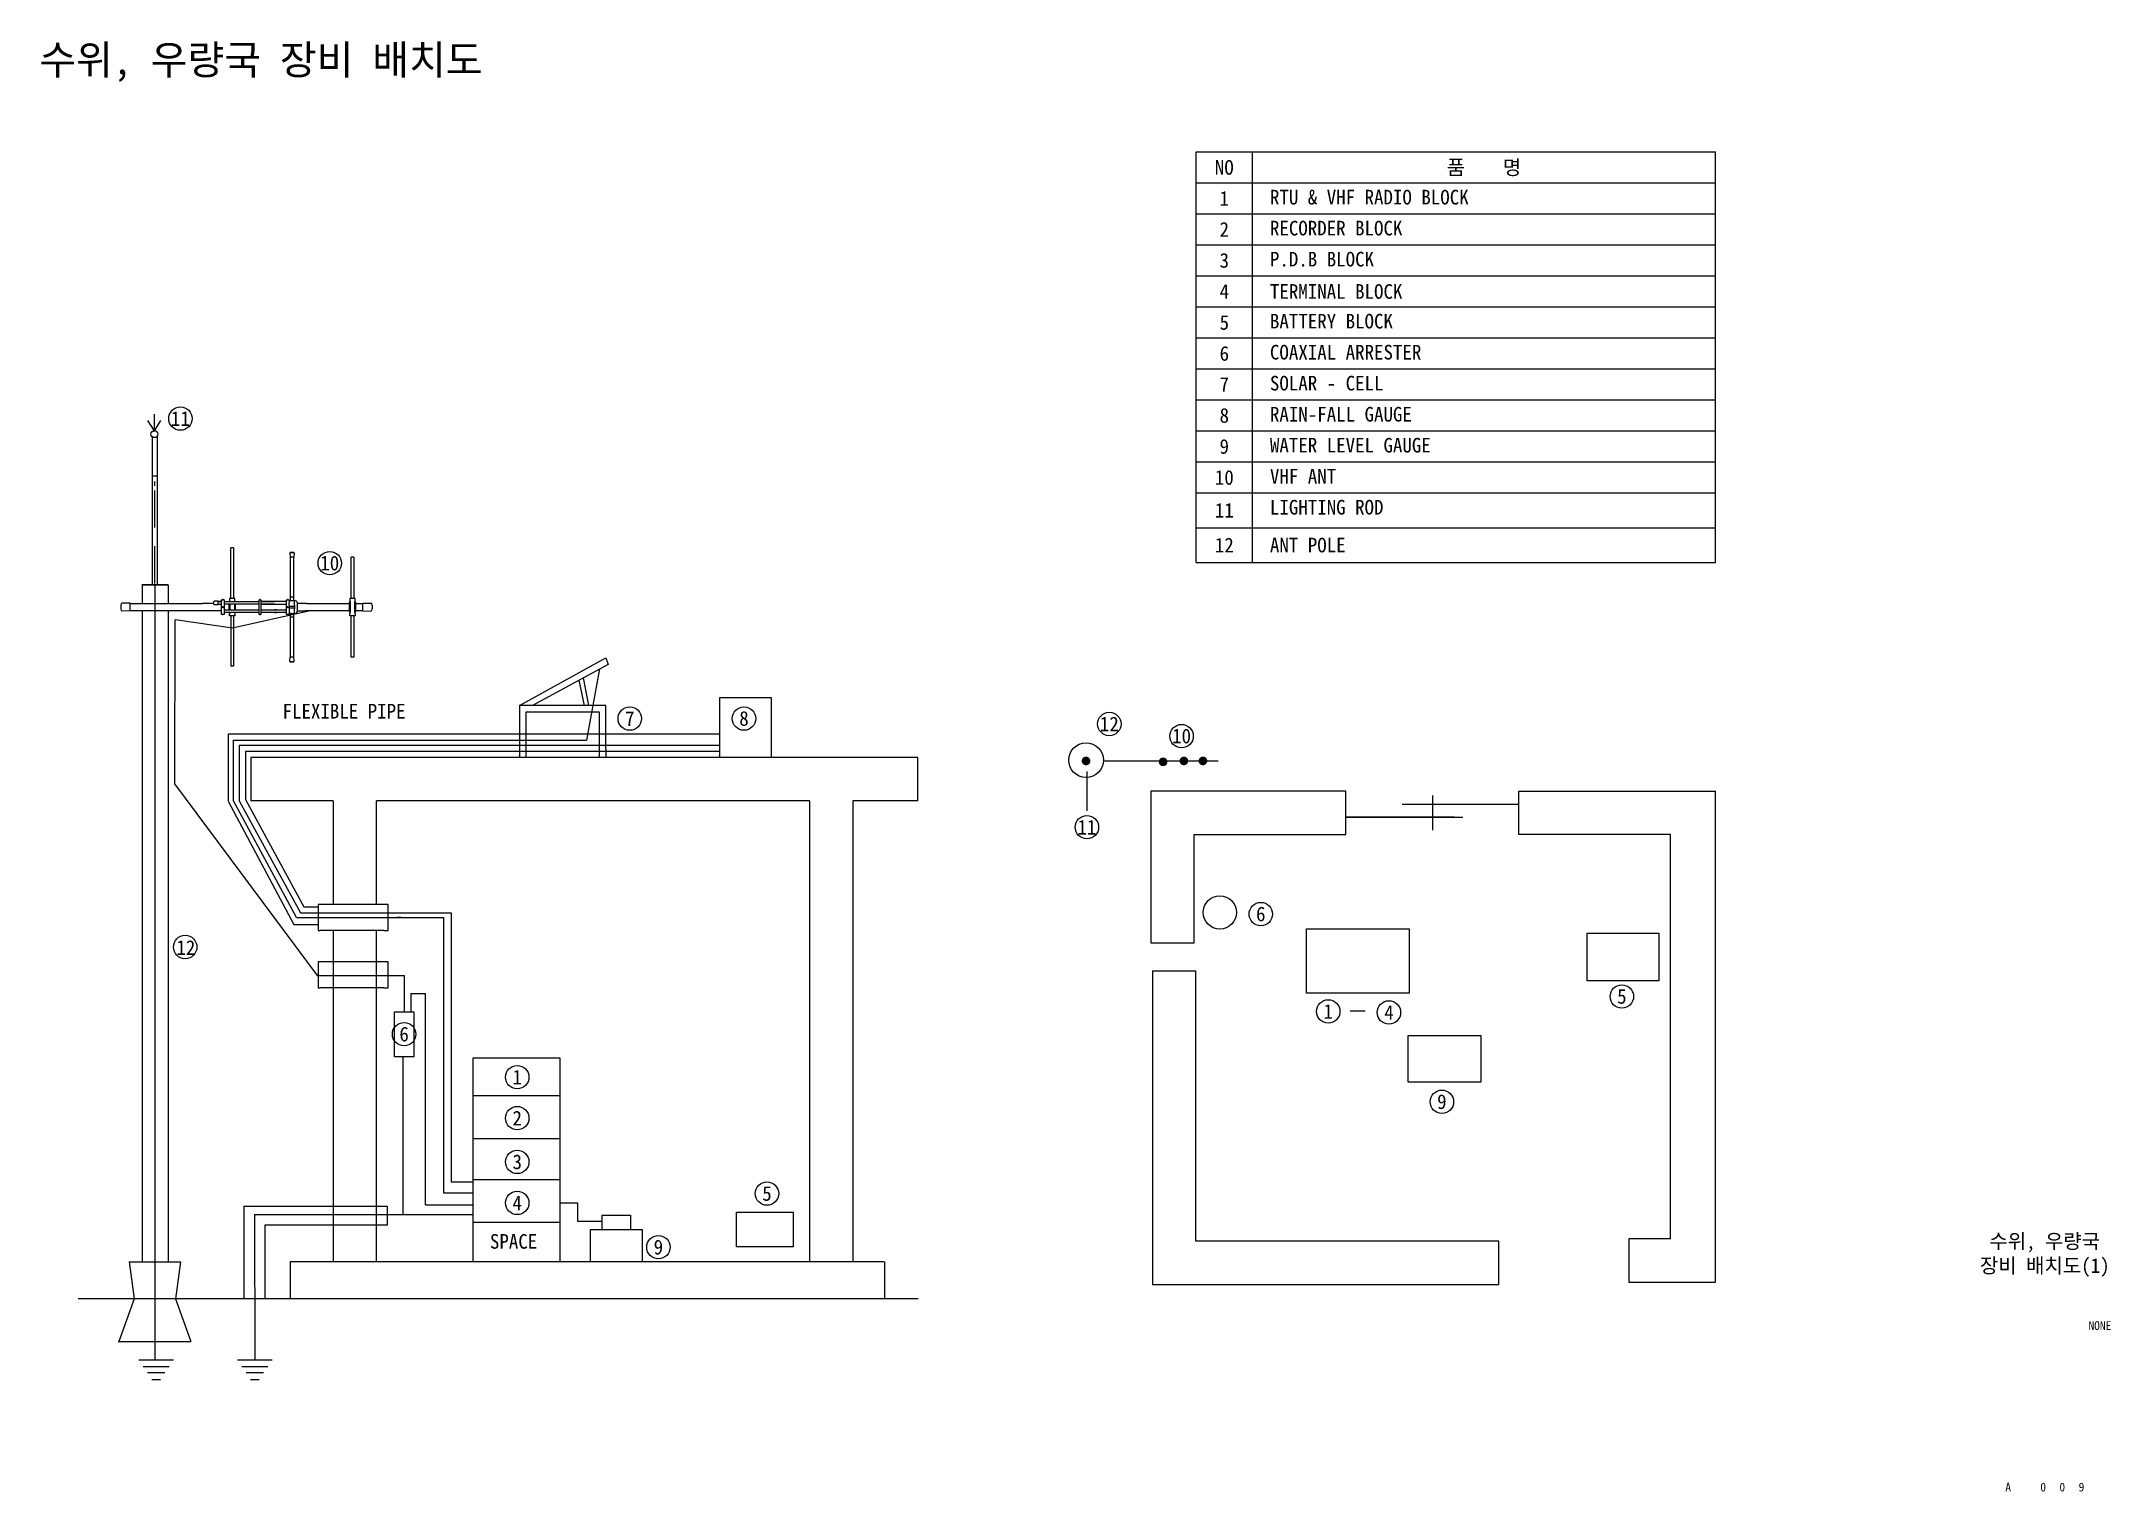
# Model space of a CAD drawing. Header units: millimetres. Extents: x 48 to 401, y 14 to 261.
import ezdxf
from ezdxf.enums import TextEntityAlignment as Align

# ---------------------------------------------------------------- set-up
doc = ezdxf.new("R2010")
doc.units = ezdxf.units.MM
doc.linetypes.add('HIDDEN', pattern=[9.525, 6.35, -3.175])
doc.layers.get('0').update_dxf_attribs({"linetype": 'CONTINUOUS'})
for name, color, linetype in [('cable', 1, 'CONTINUOUS'), ('LINE', 7, 'CONTINUOUS'), ('txt', 7, 'CONTINUOUS')]:
    doc.layers.add(name, color=color, linetype=linetype)
doc.styles.add('style', font='')
doc.styles.add('style1', font='')
doc.styles.get('style').set_extended_font_data('GulimChe')
doc.styles.get('style1').set_extended_font_data('GulimChe')

msp = doc.modelspace()

# ---------------------------------------------------------------- linework, layer by layer
at = {"layer": 'cable'}
for p, q in [((67.14, 168.37), (67.14, 36.01)), ((93.68, 163.94), (80.37, 160.98)), ((70.54, 162.39), (70.51, 134.38)), ((80.37, 160.98), (70.61, 162.39)), ((143.06, 154.03), (140.84, 141.84)), ((80.59, 141.84), (140.84, 141.84)), ((80.59, 131.49), (80.59, 141.84)), ((163.62, 140.95), (81.55, 140.95)), ((81.55, 140.95), (81.55, 131.49)), ((70.51, 134.38), (94.86, 101.67)), ((91.31, 111.53), (80.59, 131.49)), ((81.55, 131.49), (91.98, 112.34)), ((91.31, 111.53), (91.68, 111.53)), ((91.68, 111.53), (108.46, 111.53)), ((91.98, 112.34), (117.75, 112.34)), ((106.98, 111.53), (116.43, 111.53)), ((109.2, 111.53), (108.46, 111.53)), ((116.43, 111.53), (116.43, 64.53)), ((117.75, 112.34), (117.75, 66.43)), ((94.86, 101.67), (106.98, 101.67)), ((106.98, 101.67), (109.72, 101.67)), ((109.72, 101.67), (109.72, 95.46)), ((110.87, 98.57), (113.36, 98.57)), ((110.87, 98.57), (110.87, 95.46)), ((113.36, 62.49), (113.36, 98.57)), ((109.53, 60.82), (109.53, 87.77)), ((116.43, 64.53), (121.48, 64.53)), ((117.75, 66.43), (121.48, 66.43)), ((84.17, 60.82), (121.48, 60.82)), ((84.17, 60.82), (84.19, 36.01)), ((113.36, 62.49), (121.48, 62.49)), ((136.29, 62.81), (139.28, 62.81)), ((139.28, 62.81), (139.28, 59.7)), ((139.28, 59.7), (143.5, 59.7)), ((139.28, 59.7), (139.28, 59.7))]:
    msp.add_line(p, q, dxfattribs=at)
at = {"layer": 'LINE'}
for p, q in [((244.91, 172.19), (244.91, 242.31)), ((244.91, 242.31), (333.59, 242.31)), ((254.56, 172.19), (254.56, 242.31)), ((333.59, 172.19), (333.59, 242.31)), ((244.91, 237.01), (333.59, 237.01)), ((244.91, 231.72), (333.59, 231.72)), ((244.91, 226.42), (333.59, 226.42)), ((244.91, 221.13), (333.59, 221.13)), ((244.91, 215.83), (333.59, 215.83)), ((244.91, 210.54), (333.59, 210.54)), ((244.91, 205.24), (333.59, 205.24)), ((244.91, 199.95), (333.59, 199.95)), ((244.91, 194.65), (333.59, 194.65)), ((244.91, 189.36), (333.59, 189.36)), ((244.91, 184.06), (333.59, 184.06)), ((244.91, 178.13), (333.59, 178.13)), ((244.91, 172.19), (333.59, 172.19)), ((163.62, 149.13), (172.38, 149.13)), ((163.62, 138.88), (163.62, 149.13)), ((172.38, 149.13), (172.38, 138.88)), ((121.48, 52.75), (121.48, 87.61)), ((121.48, 87.61), (136.29, 87.61)), ((136.29, 87.61), (136.29, 52.75)), ((121.54, 81.14), (136.29, 81.14)), ((121.54, 73.82), (136.29, 73.82)), ((121.54, 66.82), (136.29, 66.82)), ((82.31, 62.27), (106.83, 62.27)), ((82.31, 62.27), (82.31, 46.41)), ((106.83, 62.27), (106.83, 59.01)), ((166.46, 61.25), (176.14, 61.25)), ((166.46, 55.31), (166.46, 61.25)), ((176.14, 61.25), (176.14, 55.31)), ((85.94, 59.01), (85.92, 46.41)), ((106.83, 59.01), (85.94, 59.01)), ((121.54, 59.5), (136.29, 59.5)), ((143.5, 59.51), (143.5, 59.51)), ((143.5, 59.51), (143.5, 59.51)), ((143.5, 59.51), (143.5, 59.51)), ((143.5, 59.51), (143.5, 59.51)), ((143.5, 59.51), (143.5, 59.51)), ((176.14, 55.31), (166.46, 55.31)), ((62.76, 52.74), (63.63, 46.41)), ((62.78, 52.75), (71.52, 52.75)), ((71.52, 52.74), (70.65, 46.41)), ((63.63, 46.41), (61.01, 39.16)), ((70.65, 46.41), (73.27, 39.16)), ((60.88, 39.15), (73.27, 39.16))]:
    msp.add_line(p, q, dxfattribs=at)
at = {"layer": 'LINE', "linetype": 'Continuous'}
for p, q in [((67.07, 194.69), (65.96, 196.46)), ((67.07, 194.69), (67.07, 197.5)), ((67.07, 194.69), (68.17, 196.46)), ((66.7, 193.65), (66.7, 168.45)), ((67.51, 193.65), (67.51, 168.45)), ((66.7, 187), (67.51, 187)), ((67.07, 186.04), (67.07, 185.3)), ((80.59, 174.68), (80.12, 174.68)), ((80.12, 166.05), (80.12, 174.68)), ((80.59, 174.68), (80.59, 166.05)), ((90.16, 173.8), (90.22, 173.12)), ((90.87, 173.12), (90.22, 173.12)), ((90.23, 173.9), (90.85, 173.9)), ((90.85, 173.9), (90.23, 173.9)), ((90.23, 173.12), (90.23, 166.05)), ((90.85, 166.05), (90.85, 173.12)), ((90.92, 173.8), (90.87, 173.12)), ((101.12, 173.12), (100.65, 173.12)), ((100.65, 166.05), (100.65, 173.12)), ((101.12, 173.12), (101.12, 166.05)), ((64.92, 168.45), (69.36, 168.45)), ((65, 168.37), (69.43, 168.37)), ((65, 168.37), (65, 165.19)), ((69.43, 168.37), (69.43, 165.19)), ((90.85, 166.28), (90.23, 166.28)), ((90.23, 166.13), (90.23, 165.66)), ((90.85, 165.66), (90.85, 166.13)), ((61.35, 164.88), (61.35, 164.26)), ((62.9, 165.21), (61.54, 165.26)), ((62.9, 163.93), (61.54, 163.88)), ((62.9, 165.19), (62.9, 165.21)), ((62.9, 165.19), (62.9, 165.21)), ((62.9, 165.19), (75.3, 165.19)), ((62.9, 163.95), (62.9, 165.19)), ((63.99, 163.95), (62.9, 163.95)), ((62.9, 163.95), (62.9, 163.93)), ((77.32, 163.95), (63.99, 163.95)), ((65, 163.95), (65, 163.94)), ((65, 163.95), (65, 52.75)), ((69.43, 163.95), (69.43, 163.94)), ((69.43, 163.95), (69.43, 52.75)), ((77.17, 165.19), (75.3, 165.19)), ((77.17, 165.43), (77.17, 165.18)), ((77.17, 165.11), (77.17, 165.19)), ((77.71, 163.95), (77.25, 163.95)), ((77.87, 165.56), (77.27, 165.58)), ((77.87, 164.98), (77.27, 164.96)), ((78.49, 163.95), (77.71, 163.95)), ((77.87, 165.54), (77.87, 165.56)), ((77.87, 165.54), (77.87, 165.08)), ((77.87, 165.54), (78.49, 165.54)), ((78.49, 165.54), (77.87, 165.54)), ((77.87, 165.08), (77.87, 165)), ((78.49, 165), (77.87, 165)), ((77.87, 165), (77.87, 164.98)), ((78.49, 165.04), (78.49, 165.81)), ((78.49, 165.81), (78.8, 165.81)), ((78.49, 164.1), (78.49, 165.04)), ((78.49, 163.33), (78.49, 164.1)), ((78.8, 163.33), (78.49, 163.33)), ((78.96, 165.81), (78.8, 165.81)), ((78.96, 163.33), (78.8, 163.33)), ((78.96, 165.81), (78.96, 163.33)), ((78.96, 165.5), (84.94, 165.5)), ((84.94, 165.04), (78.96, 165.04)), ((78.96, 164.1), (84.94, 164.1)), ((84.94, 163.64), (78.96, 163.64)), ((79.81, 164.1), (79.81, 165.04)), ((80.82, 166.05), (79.89, 166.05)), ((79.89, 166.05), (79.89, 165.66)), ((79.89, 165.66), (79.97, 165.66)), ((79.89, 163.48), (79.97, 163.48)), ((79.89, 163.09), (79.89, 163.48)), ((80.82, 163.09), (79.89, 163.09)), ((79.97, 165.5), (79.97, 165.66)), ((79.97, 164.1), (79.97, 165.04)), ((79.97, 163.48), (79.97, 163.64)), ((80.12, 163.09), (80.12, 154.46)), ((80.59, 163.09), (80.59, 154.46)), ((80.75, 165.66), (80.82, 165.66)), ((80.75, 165.66), (80.75, 165.5)), ((80.75, 165.04), (80.75, 164.1)), ((80.75, 163.64), (80.75, 163.48)), ((80.75, 163.48), (80.82, 163.48)), ((80.82, 165.66), (80.82, 166.05)), ((80.82, 163.48), (80.82, 163.09)), ((80.9, 164.1), (80.9, 165.04)), ((84.94, 165.81), (85.26, 165.81)), ((84.94, 163.33), (84.94, 165.81)), ((85.26, 163.33), (84.94, 163.33)), ((85.26, 165.81), (85.26, 163.64)), ((89.61, 165.5), (85.26, 165.5)), ((85.26, 165.5), (87.59, 165.5)), ((85.26, 165.04), (89.61, 165.04)), ((87.59, 165.04), (85.26, 165.04)), ((85.26, 164.1), (89.45, 164.1)), ((85.26, 164.1), (87.59, 164.1)), ((85.26, 163.64), (85.26, 163.33)), ((89.61, 163.64), (85.26, 163.64)), ((87.59, 163.64), (85.26, 163.64)), ((87.9, 165.5), (87.59, 165.5)), ((87.59, 165.04), (87.9, 165.04)), ((87.9, 164.1), (87.59, 164.1)), ((87.59, 163.64), (87.9, 163.64)), ((89.61, 164.1), (89.45, 164.1)), ((89.61, 165.81), (90.08, 165.81)), ((89.61, 163.33), (89.61, 165.81)), ((90.08, 163.33), (89.61, 163.33)), ((90.08, 165.81), (90.08, 165.66)), ((90.08, 165.66), (90.08, 165.35)), ((90.39, 165.66), (90.08, 165.66)), ((90.08, 164.88), (90.08, 165.35)), ((90.08, 164.88), (90.08, 164.26)), ((90.08, 164.73), (91.01, 164.73)), ((91.01, 164.41), (90.08, 164.41)), ((90.08, 164.26), (90.08, 163.64)), ((90.08, 163.95), (90.08, 163.79)), ((90.08, 163.64), (90.08, 163.48)), ((90.08, 163.48), (90.08, 163.33)), ((90.39, 163.48), (90.08, 163.48)), ((90.23, 163.48), (90.39, 163.48)), ((90.23, 163.02), (90.23, 163.48)), ((90.23, 163.09), (90.23, 156.02)), ((90.85, 162.86), (90.23, 162.86)), ((91.01, 165.66), (90.39, 165.66)), ((90.39, 163.48), (90.85, 163.48)), ((90.85, 163.48), (91.01, 163.48)), ((90.85, 163.02), (90.85, 163.48)), ((90.85, 156.02), (90.85, 163.09)), ((91.01, 164.88), (91.01, 165.66)), ((91.01, 164.88), (91.01, 164.26)), ((91.01, 163.48), (91.01, 164.26)), ((91.48, 163.79), (91.48, 165.35)), ((92.88, 165.19), (91.48, 165.19)), ((91.48, 163.95), (92.88, 163.95)), ((93.03, 165.19), (92.88, 165.19)), ((93.03, 163.95), (92.88, 163.95)), ((93.03, 165.19), (94.59, 165.19)), ((94.59, 163.95), (93.03, 163.95)), ((94.59, 165.19), (100.35, 165.19)), ((100.35, 163.95), (94.59, 163.95)), ((100.5, 165.35), (100.34, 165.35)), ((100.34, 165.35), (100.34, 163.79)), ((100.34, 163.79), (100.5, 163.79)), ((101.35, 166.05), (100.42, 166.05)), ((100.42, 166.05), (100.42, 165.66)), ((100.42, 165.66), (100.5, 165.66)), ((100.42, 163.48), (100.5, 163.48)), ((100.42, 163.09), (100.42, 163.48)), ((101.35, 163.09), (100.42, 163.09)), ((100.5, 165.5), (100.5, 165.66)), ((100.5, 165.5), (100.5, 165.19)), ((100.5, 165.19), (100.5, 163.95)), ((100.5, 163.95), (100.5, 163.64)), ((100.5, 163.48), (100.5, 163.64)), ((100.65, 156.02), (100.65, 163.09)), ((101.12, 163.09), (101.12, 156.02)), ((101.27, 165.66), (101.35, 165.66)), ((101.27, 165.66), (101.27, 165.5)), ((101.27, 165.19), (101.27, 165.5)), ((101.43, 165.35), (101.27, 165.35)), ((101.27, 163.95), (101.27, 165.19)), ((101.27, 163.64), (101.27, 163.95)), ((101.27, 163.79), (101.43, 163.79)), ((101.27, 163.64), (101.27, 163.48)), ((101.27, 163.48), (101.35, 163.48)), ((101.35, 165.66), (101.35, 166.05)), ((101.35, 163.48), (101.35, 163.09)), ((101.43, 163.79), (101.43, 165.35)), ((101.44, 165.19), (102.67, 165.19)), ((102.67, 163.95), (101.44, 163.95)), ((102.67, 165.21), (104.03, 165.26)), ((102.67, 165.19), (102.67, 165.21)), ((102.67, 165.19), (102.67, 165.21)), ((102.67, 163.95), (102.67, 165.19)), ((102.67, 163.95), (102.67, 163.93)), ((102.67, 163.93), (104.03, 163.88)), ((104.23, 164.88), (104.23, 164.26)), ((90.16, 155.34), (90.22, 156.02)), ((90.87, 156.02), (90.22, 156.02)), ((90.92, 155.34), (90.87, 156.02)), ((101.12, 156.02), (100.65, 156.02)), ((129.38, 147.75), (144.16, 155.88)), ((144.16, 155.88), (144.53, 154.77)), ((80.59, 154.46), (80.12, 154.46)), ((90.23, 155.24), (90.85, 155.24)), ((90.85, 155.24), (90.23, 155.24)), ((144.53, 154.77), (131.6, 147.75)), ((140.47, 147.75), (139.6, 152.09)), ((141.21, 147.75), (140.32, 152.48)), ((129.38, 147.75), (129.38, 138.88)), ((144.16, 147.75), (129.38, 147.75)), ((130.49, 146.64), (130.49, 138.88)), ((143.06, 146.64), (130.49, 146.64)), ((143.06, 138.88), (143.06, 146.64)), ((144.16, 140.36), (144.16, 147.75)), ((80.59, 142.87), (79.63, 142.87)), ((79.63, 142.87), (79.63, 131.49)), ((163.62, 142.87), (80.59, 142.87)), ((127.9, 141.84), (128.71, 141.84)), ((163.62, 139.91), (82.59, 139.91)), ((82.59, 139.91), (82.59, 131.69)), ((144.16, 140.36), (144.16, 138.88)), ((229.09, 138.29), (248.68, 138.29)), ((226.28, 136.51), (226.28, 129.78)), ((79.63, 131.41), (90.87, 110.35)), ((82.59, 131.69), (92.56, 113.38)), ((92.56, 113.38), (94.93, 113.38)), ((106.98, 113.75), (95.01, 113.75)), ((95.01, 113.75), (95.01, 113.38)), ((95.01, 113.38), (95.01, 109.31)), ((106.98, 113.38), (106.98, 113.75)), ((106.98, 109.31), (106.98, 113.38)), ((90.87, 110.35), (94.93, 110.35)), ((95.01, 109.31), (95.38, 109.31)), ((106.24, 109.31), (95.38, 109.31)), ((106.24, 109.31), (106.98, 109.31)), ((106.98, 103.96), (95.01, 103.96)), ((95.01, 103.96), (95.01, 103.6)), ((95.01, 103.6), (95.01, 99.53)), ((106.98, 103.6), (106.98, 103.96)), ((106.98, 99.53), (106.98, 103.6)), ((95.01, 99.53), (95.38, 99.53)), ((106.24, 99.53), (95.38, 99.53)), ((106.24, 99.53), (106.98, 99.53)), ((143.5, 58.29), (143.5, 60.73)), ((143.5, 60.73), (148.38, 60.73)), ((148.38, 60.73), (148.38, 58.29)), ((141.5, 58.29), (150.37, 58.29)), ((141.5, 52.75), (141.5, 58.29)), ((150.37, 58.29), (150.37, 52.75)), ((141.5, 52.75), (141.5, 54.97)), ((150.37, 54.97), (150.37, 52.75)), ((64.43, 36.01), (70.34, 36.01)), ((81.23, 36.01), (87.15, 36.01)), ((65.17, 34.9), (65.54, 34.9)), ((65.54, 34.9), (69.24, 34.9)), ((68.87, 33.79), (65.91, 33.79)), ((68.13, 33.79), (66.65, 33.79)), ((66.65, 32.68), (68.13, 32.68)), ((69.24, 34.9), (69.6, 34.9)), ((81.97, 34.9), (82.34, 34.9)), ((82.34, 34.9), (86.04, 34.9)), ((85.67, 33.79), (82.71, 33.79)), ((84.93, 33.79), (83.45, 33.79)), ((83.45, 32.68), (84.93, 32.68)), ((86.04, 34.9), (86.41, 34.9))]:
    msp.add_line(p, q, dxfattribs=at)
at = {"layer": 'LINE', "linetype": 'HIDDEN'}
msp.add_line((67.07, 184.49), (67.07, 168.45), dxfattribs=at)
at = {"layer": 'LINE', "color": 8}
for p, q in [((193.69, 138.88), (83.55, 138.88)), ((83.55, 138.88), (83.55, 131.49)), ((193.69, 138.88), (163.62, 138.88)), ((197.39, 138.88), (186.3, 138.88)), ((197.39, 131.49), (197.39, 138.88)), ((97.59, 131.49), (83.55, 131.49)), ((97.59, 131.49), (97.59, 113.75)), ((104.99, 113.75), (104.99, 131.49)), ((178.91, 131.49), (104.99, 131.49)), ((178.91, 131.49), (178.91, 52.75)), ((197.39, 131.49), (186.3, 131.49)), ((186.3, 131.49), (186.3, 52.75)), ((97.59, 109.31), (97.59, 52.75)), ((104.99, 52.75), (104.99, 109.31)), ((191.67, 52.75), (90.26, 52.75)), ((90.26, 52.75), (90.26, 46.41)), ((191.73, 52.74), (191.73, 46.41)), ((102.47, 46.41), (54.06, 46.41)), ((197.47, 46.41), (102.47, 46.41))]:
    msp.add_line(p, q, dxfattribs=at)
at = {"layer": 'LINE', "color": 8, "linetype": 'Continuous'}
for p, q in [((270.49, 133.11), (237.22, 133.11)), ((237.22, 133.11), (237.22, 107.24)), ((270.49, 125.72), (270.49, 133.11)), ((280.1, 130.89), (281.57, 130.89)), ((281.57, 130.89), (300.05, 130.89)), ((285.27, 132.37), (285.27, 126.46)), ((300.05, 125.72), (300.05, 133.11)), ((300.05, 133.11), (333.59, 133.11)), ((333.59, 49.27), (333.59, 133.11)), ((288.97, 128.68), (270.49, 128.68)), ((270.49, 128.68), (290.44, 128.68)), ((244.61, 125.72), (270.49, 125.72)), ((244.61, 107.24), (244.61, 125.72)), ((325.93, 125.72), (300.05, 125.72)), ((325.94, 56.66), (325.94, 125.72)), ((237.22, 107.24), (244.61, 107.24)), ((237.5, 102.45), (244.89, 102.45)), ((237.5, 102.45), (237.5, 48.86)), ((244.89, 56.25), (244.89, 102.45)), ((318.81, 56.66), (318.81, 49.27)), ((325.94, 56.66), (318.81, 56.66)), ((296.63, 56.25), (244.89, 56.25)), ((296.63, 48.86), (296.63, 56.25)), ((237.5, 48.86), (296.63, 48.86)), ((318.81, 49.27), (333.59, 49.27))]:
    msp.add_line(p, q, dxfattribs=at)
at = {"layer": 'LINE', "linetype": 'Continuous', "const_width": 0.739}
for points in [[(225.76, 138.29, 1), (226.5, 138.29, 1)], [(238.92, 138.14, 1), (239.66, 138.14, 1)], [(242.47, 138.29, 1), (243.21, 138.29, 1)], [(245.72, 138.29, 1), (246.46, 138.29, 1)]]:
    msp.add_lwpolyline(points, format="xyb", close=True, dxfattribs=at)
at = {"layer": 'LINE'}
for points in [[(263.76, 109.6), (281.3, 109.6), (281.3, 98.61), (263.76, 98.61)], [(311.69, 108.87), (323.91, 108.87), (323.91, 100.73), (311.69, 100.73)], [(108.05, 95.46), (111.33, 95.46), (111.33, 87.77), (108.05, 87.77)], [(281.13, 91.43), (293.52, 91.43), (293.52, 83.46), (281.13, 83.46)]]:
    msp.add_lwpolyline(points, close=True, dxfattribs=at)
at = {"layer": 'LINE', "linetype": 'Continuous'}
for centre, radius in [((67.07, 194.1), 0.596), ((78.72, 164.57), 0.117), ((89.84, 164.57), 0.117), ((226.13, 138.43), 2.96)]:
    msp.add_circle(centre, radius, dxfattribs=at)
at = {"layer": 'LINE'}
msp.add_circle((248.97, 112.43), 2.84, dxfattribs=at)
at = {"layer": 'LINE', "linetype": 'Continuous'}
for centre, radius, start, end in [((90.27, 173.8), 0.106, 109.9768, 178.6332), ((90.82, 173.8), 0.106, 1.3668, 70.0232), ((61.82, 164.88), 0.476, 126.2916, 179.45), ((61.82, 164.26), 0.476, 180.55, 233.7084), ((77.32, 165.44), 0.149, 110.6724, 183.2538), ((77.32, 165.1), 0.149, 176.7462, 249.3276), ((78.72, 165.81), 0.0778, 0, 180), ((78.72, 163.33), 0.0778, 180, 0), ((85.1, 165.81), 0.0778, 0, 180), ((85.1, 163.33), 0.0778, 180, 0), ((89.84, 165.81), 0.0778, 0, 180), ((89.84, 163.33), 0.0778, 180, 0), ((91.04, 165.19), 0.467, 19.3737, 93.2461), ((91.04, 163.95), 0.467, 266.7539, 340.6263), ((103.75, 164.88), 0.476, 0.55, 53.7084), ((103.75, 164.26), 0.476, 306.2916, 359.45), ((90.27, 155.34), 0.106, 181.3668, 250.0232), ((90.82, 155.34), 0.106, 289.9768, 358.6332)]:
    msp.add_arc(centre, radius, start, end, dxfattribs=at)
at = {"layer": 'txt', "color": 0}
msp.add_line((271.25, 95.59), (273.81, 95.59), dxfattribs=at)
at = {"layer": 'txt'}
for centre in [(71.5, 196.76), (97, 172.07), (148.23, 145.53), (167.73, 145.53)]:
    msp.add_circle(centre, 2, dxfattribs=at)
at = {"layer": 'txt', "linetype": 'Continuous'}
for centre in [(230.11, 144.6), (242.44, 142.53), (226.28, 126.98), (255.97, 112.14), (317.62, 98.06), (267.49, 95.51), (277.85, 95.34), (286.89, 80.08)]:
    msp.add_circle(centre, 2, dxfattribs=at)
at = {"layer": 'txt', "color": 7, "linetype": 'Continuous'}
for centre in [(72.32, 106.51), (109.7, 91.63), (129.01, 84.29), (129.01, 77.29), (129.01, 69.81), (129.01, 62.81), (171.65, 64.4), (153.12, 55.25)]:
    msp.add_circle(centre, 2, dxfattribs=at)

# ---------------------------------------------------------------- texts
at = {"style": 'style1'}
for s, p in [('NONE', (399.24, 41.86)), ('A', (383.58, 14.28)), ('0', (389.56, 14.28)), ('0', (392.82, 14.28)), ('9', (396.09, 14.28))]:
    msp.add_text(s, height=1.5, dxfattribs=at).set_placement(p, align=Align.MIDDLE_CENTER)
at = {"insert": (389.82, 53.85), "char_height": 2.5, "width": 34.7927, "attachment_point": 5, "style": 'style'}
msp.add_mtext('수위, 우량국\\P장비 배치도(1)', dxfattribs=at)
at = {"layer": 'txt', "style": 'style1'}
for s, height, p in [('수위, 우량국 장비 배치도', 5, (47.42, 255.54)), ('SPACE', 2.5, (124.35, 54.99))]:
    msp.add_text(s, height=height, dxfattribs=at).set_placement(p)
for s, p in [('NO', (249.74, 239.66)), ('품    명', (294.08, 239.66)), ('1', (249.74, 234.37)), ('2', (249.74, 229.07)), ('3', (249.74, 223.78)), ('4', (249.74, 218.48)), ('5', (249.74, 213.18)), ('6', (249.74, 207.89)), ('7', (249.74, 202.59)), ('8', (249.74, 197.3)), ('9', (249.74, 192)), ('10', (249.74, 186.71)), ('11', (249.74, 181.09)), ('12', (249.74, 175.16))]:
    msp.add_text(s, height=2.5, dxfattribs=at).set_placement(p, align=Align.MIDDLE_CENTER)
for s, p in [('RTU & VHF RADIO BLOCK', (257.53, 234.58)), ('RECORDER BLOCK', (257.53, 229.29)), ('P.D.B BLOCK', (257.53, 223.99)), ('TERMINAL BLOCK', (257.53, 218.47)), ('BATTERY BLOCK', (257.53, 213.4)), ('COAXIAL ARRESTER', (257.53, 208.1)), ('SOLAR - CELL', (257.53, 202.81)), ('RAIN-FALL GAUGE', (257.53, 197.51)), ('WATER LEVEL GAUGE', (257.53, 192.22)), ('VHF ANT', (257.53, 186.92)), ('LIGHTING ROD', (257.53, 181.63)), ('ANT POLE', (257.53, 175.16))]:
    msp.add_text(s, height=2.5, dxfattribs=at).set_placement(p, align=Align.MIDDLE_LEFT)
for s, p in [('11', (71.5, 196.76)), ('10', (97, 172.07)), ('FLEXIBLE PIPE', (99.44, 146.79)), ('7', (148.23, 145.53)), ('8', (167.73, 145.53)), ('12', (230.11, 144.6)), ('10', (242.44, 142.53)), ('11', (226.28, 126.98)), ('6', (255.97, 112.14)), ('12', (72.43, 106.42)), ('5', (317.62, 98.06)), ('1', (267.49, 95.51)), ('4', (277.85, 95.34)), ('6', (109.7, 91.63)), ('1', (129.01, 84.29)), ('9', (286.89, 80.08)), ('2', (129.01, 77.29)), ('3', (129.01, 69.81)), ('4', (129.01, 62.81)), ('5', (171.65, 64.4)), ('9', (153.12, 55.25))]:
    msp.add_text(s, height=2.5, dxfattribs=at).set_placement(p, align=Align.MIDDLE)

doc.saveas('drawing.dxf')
